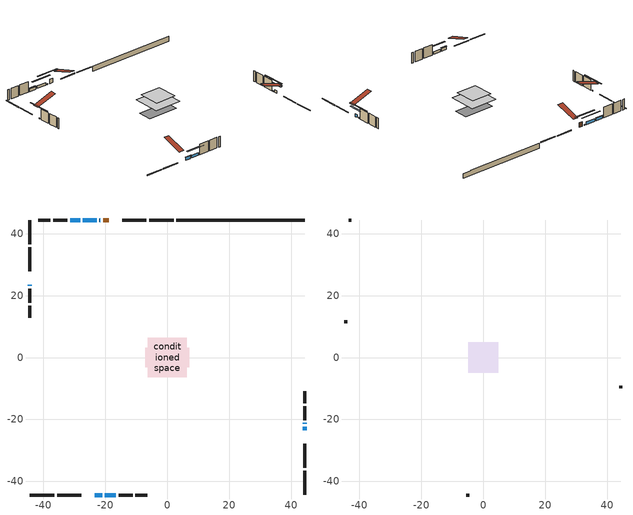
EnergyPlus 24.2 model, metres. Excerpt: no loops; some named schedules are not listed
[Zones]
conditioned space
 floor adiabatic (AdiabaticFloorConstruction): -6.37,-6.37 -6.37,6.37 6.37,6.37 6.37,-6.37 z3.24
 floor foundation (Slab1 construction): -7.18,-3.18 -7.18,3.18 7.18,3.18 7.18,-3.18 z-1.49
 wall outside (RimJoist1 construction): 2.02,44.4 -5.87,44.4 / -44.4,-44.4 -36.52,-44.4 / -44.4,44.4 -44.4,36.52 / 44.4,-44.4 44.4,-36.52 z0.8:1.1
 wall outside (RimJoist2 construction): -6.8,44.4 -14.57,44.4 / -35.59,-44.4 -27.82,-44.4 / -44.4,35.59 -44.4,27.82 / 44.4,-35.59 44.4,-27.82 z0.8:1.1
 wall outside (AdiabaticWallConstruction 1): -18.92,44.4 -20.65,44.4 z0.8:2.83
 wall outside (AdiabaticWallConstruction): 44.4,-23.46 44.4,-22.37 z0.8:2.01; -23.46,-44.4 -21.06,-44.4 z0.8:2.12; 44.4,-21.44 44.4,-21.13 / -21.57,44.4 -21.88,44.4 / -44.4,23.47 -44.4,23.16 z0.8:1.14; -22.81,44.4 -27.23,44.4 z0.8:2.02; -20.13,-44.4 -16.66,-44.4 z0.8:2.08; -28.16,44.4 -31.4,44.4 z0.8:1.99
 wall outside (Wall1 construction): -32.33,44.4 -36.84,44.4 / -15.73,-44.4 -11.22,-44.4 / -44.4,22.23 -44.4,17.72 / 44.4,-20.21 44.4,-15.7 z0.8:5.68
 wall outside (Wall2 construction): -37.77,44.4 -41.64,44.4 / -10.29,-44.4 -6.41,-44.4 / -44.4,16.79 -44.4,12.92 / 44.4,-14.77 44.4,-10.89 z0.8:5.68
 wall foundation (FoundationWall1 construction): 2.95,44.4,-1.49 2.95,44.4,0.8 40.26,44.4,0.8 40.26,44.4,0.73 44.4,44.4,0.73 44.4,44.4,-1.49
 window (WindowConstruction): 44.4,-23.46 44.4,-22.37 z0.8:2.01
 window (WindowConstruction 4): -23.46,-44.4 -21.06,-44.4 z0.8:2.12
 window (WindowConstruction 5): 44.4,-21.44 44.4,-21.14 z0.8:1.13
 window (WindowConstruction 6): -21.57,44.4 -21.88,44.4 z0.8:1.13
 window (WindowConstruction 7): -44.4,23.46 -44.4,23.16 z0.8:1.13
 window (WindowConstruction 1): -22.81,44.4 -27.23,44.4 z0.8:2.02
 window (WindowConstruction 2): -20.13,-44.4 -16.66,-44.4 z0.8:2.08
 window (WindowConstruction 3): -28.16,44.4 -31.4,44.4 z0.8:1.99
 door (Door): -18.92,44.4 -20.65,44.4 z0.8:2.83
 ceiling adiabatic (AdiabaticFloorConstruction): 6.37,-6.37 6.37,6.37 -6.37,6.37 -6.37,-6.37 z3.24
attic - vented
 floor to conditioned space (Floor1 construction Reversed): -4.86,-4.86 -4.86,4.86 4.86,4.86 4.86,-4.86 z5.68
 wall outside (Wall3 construction): -42.57,44.4 -43.47,44.4 / -5.48,-44.4 -4.58,-44.4 / -44.4,11.99 -44.4,11.08 / 44.4,-9.96 44.4,-9.06 z0.8:5.68
 roof outside (Roof1 construction): -17.99,44.4,5.68 -17.99,34.93,8.83 -15.5,34.93,8.83 -15.5,44.4,5.68; -24.39,-44.4,5.68 -24.39,-34.93,8.83 -26.89,-34.93,8.83 -26.89,-44.4,5.68; -44.4,24.39,5.68 -34.93,24.39,8.83 -34.93,26.89,8.83 -44.4,26.89,5.68; 44.4,-24.39,5.68 34.93,-24.39,8.83 34.93,-26.89,8.83 44.4,-26.89,5.68
shading: 44.4,-19.73 44.4,-26.1 44.81,-26.1 44.81,-19.73 z4.65; -20.86,-44.4 -23.66,-44.4 -23.66,-44.81 -20.86,-44.81 z2.32; 44.4,-16.06 44.4,-26.52 44.81,-26.52 44.81,-16.06 z6.21; -26.96,44.4 -16.49,44.4 -16.49,44.81 -26.96,44.81 z6.21; -44.4,18.08 -44.4,28.54 -44.81,28.54 -44.81,18.08 z6.21; -29.87,44.4 -20.17,44.4 -20.17,44.81 -29.87,44.81 z4.66; -14.02,-44.4 -22.77,-44.4 -22.77,-44.81 -14.02,-44.81 z4.72; -31.6,44.4 -27.96,44.4 -27.96,44.81 -31.6,44.81 z2.19
[Building]
Building 1: Terrain=Suburbs
[Site:Location]
Toronto Intl AP_ON: Latitude {deg}=43.68; Longitude {deg}=-79.63; Time Zone {hr}=-5; Elevation {m}=173; Keep Site Location Information=Yes
[Site:GroundTemperature:Shallow]
4.59119, 2.66285, 2.50842, 3.42352, 7.09712, 10.7536, 13.9236, 15.9317, 16.1023, 14.4691, 11.3799, 7.83558
[Site:WaterMainsTemperature]
Calculation Method=Schedule; Temperature Schedule=mains temperature schedule
[Material] Roughness=Rough; Thermal Absorptance=0.9
Name | Thickness {m} | Conductivity {W/m-K} | Density {kg/m3} | Specific Heat {J/kg-K} | Solar Absorptance | Visible Absorptance
asphalt or fiberglass shingles | 0.00635 | 0.162714 | 1121.4 | 1465.45 | 0.4 | 0.4
ceiling loosefill ins | 0.169333 | 0.0480833 | 16.02 | 1046.75 | 0.7 | 0.7
ceiling stud and cavity | 0.1397 | 0.148293 | 65.682 | 1177.47 | 0.7 | 0.7
concrete 4.0 in. | 0.1016 | 1.803125 | 2242.8 | 837.4 | 0.7 | 0.7
concrete 8.0 in. | 0.2032 | 1.803125 | 2242.8 | 837.4 | 0.7 | 0.7
door material | 0.04445 | 0.053851 | 512.64 | 1214.23 | 0.7 | 0.7
exterior vertical ins | 0.0209854 | 0.029427 | 32.04 | 1214.23 | 0.7 | 0.7
floor covering | 0.0127 | 0.0433444 | 54.468 | 1339.84 | 0.6 | 0.6
floor rigid ins; wall rigid ins | 0.512978 | 0.029427 | 32.04 | 1214.23 | 0.7 | 0.7
floor stud and cavity | 0.1397 | 1.75129 | 37.0049 | 1207.88 | 0.7 | 0.7
furniture material conditioned space 1 | 0.1524 | 0.115458 | 640.8 | 1214.23 | 0.6 | 0.6
gypsum board | 0.0127 | 0.160291 | 801 | 837.4 | 0.6 | 0.6
gypsum board 1 | 0.0127 | 0.160291 | 801 | 837.4 | 0.7 | 0.7
osb sheathing 0.5 in. | 0.0127 | 0.115458 | 512.64 | 1214.23 | 0.7 | 0.7
osb sheathing 0.75 in. | 0.01905 | 0.115458 | 512.64 | 1214.23 | 0.7 | 0.7
osb sheathing 2.0 in. | 0.0508 | 0.115458 | 512.64 | 1214.23 | 0.7 | 0.7
rim joist rigid ins | 0.051816 | 0.029427 | 32.04 | 1214.23 | 0.7 | 0.7
rim joist stud and cavity | 0.0508 | 0.0451784 | 125.044 | 1163.47 | 0.6 | 0.6
rim joist stud and cavity 1 | 0.0508 | 0.268173 | 125.044 | 1163.47 | 0.6 | 0.6
wall stud and cavity | 0.1397 | 0.0807104 | 139.0536 | 1170.24 | 0.7 | 0.7
wall stud and cavity 1 | 0.1397 | 0.0924691 | 139.0536 | 1170.24 | 0.7 | 0.7
wall stud and cavity 2 | 0.0889 | 6.9971 | 50.32683 | 1063.81 | 0.6 | 0.6
wall stud and cavity 3 | 0.0889 | 0.380278 | 52.3479 | 1209.89 | 0.7 | 0.7
wall stud and cavity 4 | 0.0889 | 0.391764 | 83.0341 | 1211.67 | 0.7 | 0.7
wood siding | 0.0254 | 0.102417 | 544.68 | 1172.36 | 0.4 | 0.4
wood siding 1 | 0.00254 | 0.102417 | 544.68 | 1172.36 | 0.4 | 0.4
wood siding 2; wood siding 3; wood siding 4 | 0.0254 | 0.102417 | 544.68 | 1172.36 | 0.7 | 0.7
[WindowMaterial:SimpleGlazingSystem]
Name | U-Factor {W/m2-K} | Solar Heat Gain Coefficient
WindowMaterial | 2.92644 | 0.66
WindowMaterial 1 | 2.92587 | 0.66
WindowMaterial 2 | 2.92076 | 0.67
WindowMaterial 3 | 2.927009 | 0.66
WindowMaterial 4 | 2.91679 | 0.67
WindowMaterial 5 | 3.07009 | 0.43
[Construction]
AdiabaticFloorConstruction: floor stud and cavity, floor rigid ins, osb sheathing 0.75 in., floor covering
AdiabaticWallConstruction: wood siding 3, wall rigid ins, wall stud and cavity 3, gypsum board
AdiabaticWallConstruction 1: wood siding 4, wall rigid ins, wall stud and cavity 3, gypsum board
Door: door material
Floor1 construction Reversed: gypsum board, ceiling stud and cavity, ceiling loosefill ins
FoundationWall1 construction: concrete 8.0 in., gypsum board 1
furniture construction conditioned space 1: furniture material conditioned space 1
PartitionWallConstruction: gypsum board, wall stud and cavity 4, gypsum board
RimJoist1 construction: wood siding 2, osb sheathing 2.0 in., rim joist stud and cavity
RimJoist2 construction: wood siding 2, rim joist rigid ins, osb sheathing 2.0 in., rim joist stud and cavity 1
Roof1 construction: asphalt or fiberglass shingles
Slab1 construction: concrete 4.0 in.
Wall1 construction: wood siding, osb sheathing 0.5 in., wall stud and cavity, gypsum board
Wall2 construction: wood siding, osb sheathing 0.5 in., wall stud and cavity 1, gypsum board
Wall3 construction: wood siding 1, wall stud and cavity 2
WindowConstruction: WindowMaterial
WindowConstruction 1: WindowMaterial 1
WindowConstruction 2: WindowMaterial 2
WindowConstruction 3: WindowMaterial 3
WindowConstruction 4: WindowMaterial 4
WindowConstruction 5; WindowConstruction 6; WindowConstruction 7: WindowMaterial 5
[Zone] Multiplier=1; Part of Total Floor Area=Yes
Name | Volume {m3}
attic - vented | 48.4783
conditioned space | 654.2
[Space]
Name | Zone | Volume {m3}
attic - vented 1 | attic - vented | 48.4783
conditioned space 1 | conditioned space | 654.2
[ZoneInfiltration:EffectiveLeakageArea]
infil attic - vented 1: Zone or Space=attic - vented 1; Schedule=Always On Discrete; Effective Air Leakage Area {cm2}=3913.66; Stack Coefficient=0.000558689; Wind Coefficient=1.597e-05
[ZoneMixing]
whole house fan mix: Zone or Space=attic - vented; Schedule=Always On Continuous; Design Flow Rate Calculation Method=Flow/Zone; Design Flow Rate {m3/s}=0; Source Zone or Space=conditioned space
[SurfaceProperty:ExposedFoundationPerimeter]
Slab1: Exposed Perimeter Calculation Method=TotalExposedPerimeter; Total Exposed Perimeter {m}=41.454
[InternalMass] Zone or ZoneList=conditioned space; Space or SpaceList=conditioned space 1
Name | Construction | Surface Area {m2}
furniture mass conditioned space 1 | furniture construction conditioned space 1 | 101.488
partition wall mass | PartitionWallConstruction | 253.72
[Lights]
interior lighting: Zone or ZoneList or Space or SpaceList=conditioned space 1; Schedule=interior lighting schedule; Design Level Calculation Method=LightingLevel; Lighting Level {W}=343.2; Return Air Fraction=0; Fraction Radiant=0.6; Fraction Visible=0.2; Fraction Replaceable=1
[People]
occupants: Zone or ZoneList or Space or SpaceList=conditioned space 1; Number of People Schedule=occupants schedule; Number of People Calculation Method=People; Number of People=3; Fraction Radiant=0.314171; Sensible Heat Fraction=0.56303; Activity Level Schedule=occupants activity schedule; Carbon Dioxide Generation Rate {m3/s-W}=0; Enable ASHRAE 55 Comfort Warnings=No; Mean Radiant Temperature Calculation Type=EnclosureAveraged
[ElectricEquipment] Zone or ZoneList or Space or SpaceList=conditioned space 1; Design Level Calculation Method=EquipmentLevel
Name | Schedule | Design Level {W} | Fraction Latent | Fraction Radiant | Fraction Lost
clothes dryer | clothes dryer schedule | 140.772 | 0.015 | 0.081 | 0.85
clothes washer | clothes washer schedule | 32.1985 | 0.03 | 0.162 | 0.7
cooking range | cooking range schedule | 215.147 | 0.08 | 0.432 | 0.2
dishwasher | dishwasher schedule | 66.8632 | 0.3 | 0.18 | 0.4
fridge | fridge schedule | 72.9452 | 0 | 0.6 | 0
mech vent bath fan 0 | mech vent bath fan 0 schedule | 50.2 | 0 | 0 | 1
mech vent bath fan 1 | mech vent bath fan 1 schedule | 50.2 | 0 | 0 | 1
mech vent house fan | mech vent house fan schedule | 0 | 0 | 0 | 1
mech vent house fan cfis | mech vent house fan cfis schedule | 0 | 0 | 0 | 0
mech vent range fan 0 | mech vent range fan 0 schedule | 57 | 0 | 0 | 1
misc plug loads | misc plug loads schedule | 494.7 | 0.045 | 0.513 | 0.1
whole house fan | Always On Discrete | 0 | 0 | 0 | 1
[OtherEquipment] Zone or ZoneList or Space or SpaceList=conditioned space 1; Design Level Calculation Method=EquipmentLevel
Name | Fuel Type | Schedule | Design Level {W} | Fraction Latent | Fraction Radiant | Fraction Lost
clothes dryer 1 | Electricity | clothes dryer schedule | 0 | 0.015 | 0.081 | 0.85
cooking range 1 | Electricity | cooking range schedule | 0 | 0.08 | 0.432 | 0.2
general water use latent | None | general water use schedule | 62.594 | 1 | 0 | 0
general water use sensible | None | general water use schedule | -61.6891 | 0 | 0.6 | 0
mech vent house fan latent load | None | Always On Discrete | 0 | 1 | 0 | 0
mech vent house fan sensible load | None | Always On Discrete | 0 | 0 | 0 | 0
water heater energy adjustment1 | NaturalGas | Always On Discrete | 0.01 | 0 | 0 | 1
[ZoneInfiltration:DesignFlowRate] Zone or ZoneList or Space or SpaceList=conditioned space 1; Schedule=Always On Discrete; Design Flow Rate Calculation Method=Flow/Zone; Design Flow Rate {m3/s}=0
infil flow; natural vent flow; whole house fan flow
[AvailabilityManager:Scheduled]
central ac and furnace airloop Availability Manager: Schedule=Always On Discrete
[Foundation:Kiva]
Foundation Kiva 1: Initial Indoor Air Temperature {C}=18; Wall Height Above Grade {m}=0.799978; Wall Depth Below Slab {m}=0.2032; Custom Block Material Name 1=exterior vertical ins; Custom Block Depth 1 {m}=2.28999; Custom Block X Position 1 {m}=0.2159; Custom Block Z Position 1 {m}=0
[Foundation:Kiva:Settings]
Soil Conductivity {W/m-K}=0.849921; Soil Density {kg/m3}=1842.3; Soil Specific Heat {J/kg-K}=418.7; Ground Solar Absorptivity=0.9; Ground Thermal Absorptivity=0.9; Ground Surface Roughness {m}=0.03; Far-Field Width {m}=40; Deep-Ground Boundary Condition=ZeroFlux; Deep-Ground Depth {m}=40; Minimum Cell Dimension {m}=0.2; Maximum Cell Growth Coefficient=3; Simulation Timestep=Timestep
[Exterior:Lights]
exterior lighting: Schedule=exterior lighting schedule; Design Level {W}=75.6
[EnergyManagementSystem:GlobalVariable]
central_ac_and_furnace_airloop_Fan_RTF
infil_program_Qfan
infil_program_Qinf
natural_vent_program_Qnv
natural_vent_program_Qwhf
[EnergyManagementSystem:Sensor]
Name | Output:Variable or Output:Meter Index Key | Output:Variable or Output:Meter
airflow_gain | infil flow | Infiltration Sensible Heat Gain Energy
airflow_gain_1 | natural vent flow | Infiltration Sensible Heat Gain Energy
airflow_gain_2 | whole house fan flow | Infiltration Sensible Heat Gain Energy
airflow_loss | infil flow | Infiltration Sensible Heat Loss Energy
airflow_loss_1 | natural vent flow | Infiltration Sensible Heat Loss Energy
airflow_loss_2 | whole house fan flow | Infiltration Sensible Heat Loss Energy
clg_load_cond |  | Cooling:EnergyTransfer:Zone:CONDITIONED SPACE
clg_sp_s; clg_sp_s_1 | cooling setpoint | Schedule Value
clothes_dryer_exhaust_0_sch_s | clothes dryer exhaust 0 schedule | Schedule Value
cool_season | cooling season schedule | Schedule Value
htg_load_cond |  | Heating:EnergyTransfer:Zone:CONDITIONED SPACE
htg_sp_s; htg_sp_s_1 | heating setpoint | Schedule Value
ig_ee_conv | clothes dryer | Electric Equipment Convective Heating Energy
ig_ee_conv_2 | cooking range | Electric Equipment Convective Heating Energy
ig_ee_conv_4 | fridge | Electric Equipment Convective Heating Energy
ig_ee_conv_5 | misc plug loads | Electric Equipment Convective Heating Energy
ig_ee_conv_6 | whole house fan | Electric Equipment Convective Heating Energy
ig_ee_rad | clothes dryer | Electric Equipment Radiant Heating Energy
ig_ee_rad_2 | cooking range | Electric Equipment Radiant Heating Energy
ig_ee_rad_4 | fridge | Electric Equipment Radiant Heating Energy
ig_ee_rad_5 | misc plug loads | Electric Equipment Radiant Heating Energy
ig_ee_rad_6 | whole house fan | Electric Equipment Radiant Heating Energy
ig_lgt_conv | interior lighting | Lights Convective Heating Energy
ig_lgt_rad | interior lighting | Lights Radiant Heating Energy
ig_lgt_vis | interior lighting | Lights Visible Radiation Heating Energy
ig_oe_conv | clothes dryer 1 | Other Equipment Convective Heating Energy
ig_oe_conv_1 | cooking range 1 | Other Equipment Convective Heating Energy
ig_oe_conv_2 | general water use latent | Other Equipment Convective Heating Energy
ig_oe_conv_3 | general water use sensible | Other Equipment Convective Heating Energy
ig_oe_conv_4 | water heater energy adjustment1 | Other Equipment Convective Heating Energy
ig_oe_rad | clothes dryer 1 | Other Equipment Radiant Heating Energy
ig_oe_rad_1 | cooking range 1 | Other Equipment Radiant Heating Energy
ig_oe_rad_2 | general water use latent | Other Equipment Radiant Heating Energy
ig_oe_rad_3 | general water use sensible | Other Equipment Radiant Heating Energy
ig_oe_rad_4 | water heater energy adjustment1 | Other Equipment Radiant Heating Energy
ig_ppl_conv | occupants | People Convective Heating Energy
ig_ppl_rad | occupants | People Radiant Heating Energy
im_conv | furniture mass conditioned space 1 | Surface Inside Face Convection Heat Gain Energy
im_conv_1 | partition wall mass | Surface Inside Face Convection Heat Gain Energy
im_ig | furniture mass conditioned space 1 | Surface Inside Face Internal Gains Radiation Heat Gain Energy
im_ig_1 | partition wall mass | Surface Inside Face Internal Gains Radiation Heat Gain Energy
im_lgt | furniture mass conditioned space 1 | Surface Inside Face Lights Radiation Heat Gain Energy
im_lgt_1 | partition wall mass | Surface Inside Face Lights Radiation Heat Gain Energy
im_sol | furniture mass conditioned space 1 | Surface Inside Face Solar Radiation Heat Gain Energy
im_sol_1 | partition wall mass | Surface Inside Face Solar Radiation Heat Gain Energy
im_surf | furniture mass conditioned space 1 | Surface Inside Face Net Surface Thermal Radiation Heat Gain Energy
im_surf_1 | partition wall mass | Surface Inside Face Net Surface Thermal Radiation Heat Gain Energy
mech_vent_bath_fan_0_sch_s | mech vent bath fan 0 schedule | Schedule Value
mech_vent_bath_fan_1_sch_s | mech vent bath fan 1 schedule | Schedule Value
mech_vent_range_fan_0_sch_s | mech vent range fan 0 schedule | Schedule Value
mv_conv | mech vent bath fan 0 | Electric Equipment Convective Heating Energy
mv_conv_1 | mech vent bath fan 1 | Electric Equipment Convective Heating Energy
mv_conv_2 | mech vent house fan | Electric Equipment Convective Heating Energy
mv_conv_3 | mech vent house fan cfis | Electric Equipment Convective Heating Energy
mv_conv_4 | mech vent range fan 0 | Electric Equipment Convective Heating Energy
mv_conv_5 | mech vent house fan latent load | Other Equipment Convective Heating Energy
mv_conv_6 | mech vent house fan sensible load | Other Equipment Convective Heating Energy
mv_rad | mech vent bath fan 0 | Electric Equipment Radiant Heating Energy
mv_rad_1 | mech vent bath fan 1 | Electric Equipment Radiant Heating Energy
mv_rad_2 | mech vent house fan | Electric Equipment Radiant Heating Energy
mv_rad_3 | mech vent house fan cfis | Electric Equipment Radiant Heating Energy
mv_rad_4 | mech vent range fan 0 | Electric Equipment Radiant Heating Energy
mv_rad_5 | mech vent house fan latent load | Other Equipment Radiant Heating Energy
mv_rad_6 | mech vent house fan sensible load | Other Equipment Radiant Heating Energy
natural_vent_s | natural vent schedule | Schedule Value
out_pb_s |  | Site Outdoor Air Barometric Pressure
out_wt_s |  | Site Outdoor Air Humidity Ratio
site_vw_s |  | Site Wind Speed
ss_back_out | Window1 | Surface Window Shortwave from Zone Back Out Window Heat Transfer Rate
ss_back_out_1 | Window12 | Surface Window Shortwave from Zone Back Out Window Heat Transfer Rate
ss_back_out_2 | Window14 | Surface Window Shortwave from Zone Back Out Window Heat Transfer Rate
ss_back_out_3 | Window15 | Surface Window Shortwave from Zone Back Out Window Heat Transfer Rate
ss_back_out_4 | Window16 | Surface Window Shortwave from Zone Back Out Window Heat Transfer Rate
ss_back_out_5 | Window2 | Surface Window Shortwave from Zone Back Out Window Heat Transfer Rate
ss_back_out_6 | Window6 | Surface Window Shortwave from Zone Back Out Window Heat Transfer Rate
ss_back_out_7 | Window9 | Surface Window Shortwave from Zone Back Out Window Heat Transfer Rate
ss_conv | Door1 | Surface Inside Face Convection Heat Gain Energy
ss_conv_1 | Window1 | Surface Inside Face Convection Heat Gain Energy
ss_conv_2 | Window12 | Surface Inside Face Convection Heat Gain Energy
ss_conv_3 | Window14 | Surface Inside Face Convection Heat Gain Energy
ss_conv_4 | Window15 | Surface Inside Face Convection Heat Gain Energy
ss_conv_5 | Window16 | Surface Inside Face Convection Heat Gain Energy
ss_conv_6 | Window2 | Surface Inside Face Convection Heat Gain Energy
ss_conv_7 | Window6 | Surface Inside Face Convection Heat Gain Energy
ss_conv_8 | Window9 | Surface Inside Face Convection Heat Gain Energy
ss_ig | Door1 | Surface Inside Face Internal Gains Radiation Heat Gain Energy
ss_ig_1 | Window1 | Surface Inside Face Internal Gains Radiation Heat Gain Energy
ss_ig_2 | Window12 | Surface Inside Face Internal Gains Radiation Heat Gain Energy
ss_ig_3 | Window14 | Surface Inside Face Internal Gains Radiation Heat Gain Energy
ss_ig_4 | Window15 | Surface Inside Face Internal Gains Radiation Heat Gain Energy
ss_ig_5 | Window16 | Surface Inside Face Internal Gains Radiation Heat Gain Energy
ss_ig_6 | Window2 | Surface Inside Face Internal Gains Radiation Heat Gain Energy
ss_ig_7 | Window6 | Surface Inside Face Internal Gains Radiation Heat Gain Energy
ss_ig_8 | Window9 | Surface Inside Face Internal Gains Radiation Heat Gain Energy
ss_lgt | Door1 | Surface Inside Face Lights Radiation Heat Gain Energy
ss_sol | Door1 | Surface Inside Face Solar Radiation Heat Gain Energy
ss_surf | Door1 | Surface Inside Face Net Surface Thermal Radiation Heat Gain Energy
ss_surf_1 | Window1 | Surface Inside Face Net Surface Thermal Radiation Heat Gain Energy
ss_surf_2 | Window12 | Surface Inside Face Net Surface Thermal Radiation Heat Gain Energy
ss_surf_3 | Window14 | Surface Inside Face Net Surface Thermal Radiation Heat Gain Energy
ss_surf_4 | Window15 | Surface Inside Face Net Surface Thermal Radiation Heat Gain Energy
ss_surf_5 | Window16 | Surface Inside Face Net Surface Thermal Radiation Heat Gain Energy
ss_surf_6 | Window2 | Surface Inside Face Net Surface Thermal Radiation Heat Gain Energy
ss_surf_7 | Window6 | Surface Inside Face Net Surface Thermal Radiation Heat Gain Energy
ss_surf_8 | Window9 | Surface Inside Face Net Surface Thermal Radiation Heat Gain Energy
ss_trans_in | Window1 | Surface Window Transmitted Solar Radiation Rate
ss_trans_in_1 | Window12 | Surface Window Transmitted Solar Radiation Rate
ss_trans_in_2 | Window14 | Surface Window Transmitted Solar Radiation Rate
ss_trans_in_3 | Window15 | Surface Window Transmitted Solar Radiation Rate
ss_trans_in_4 | Window16 | Surface Window Transmitted Solar Radiation Rate
ss_trans_in_5 | Window2 | Surface Window Transmitted Solar Radiation Rate
ss_trans_in_6 | Window6 | Surface Window Transmitted Solar Radiation Rate
ss_trans_in_7 | Window9 | Surface Window Transmitted Solar Radiation Rate
ss_trans_out | Window1 | Surface Inside Face Initial Transmitted Diffuse Transmitted Out Window Solar Radiation Rate
ss_trans_out_1 | Window12 | Surface Inside Face Initial Transmitted Diffuse Transmitted Out Window Solar Radiation Rate
ss_trans_out_2 | Window14 | Surface Inside Face Initial Transmitted Diffuse Transmitted Out Window Solar Radiation Rate
ss_trans_out_3 | Window15 | Surface Inside Face Initial Transmitted Diffuse Transmitted Out Window Solar Radiation Rate
ss_trans_out_4 | Window16 | Surface Inside Face Initial Transmitted Diffuse Transmitted Out Window Solar Radiation Rate
ss_trans_out_5 | Window2 | Surface Inside Face Initial Transmitted Diffuse Transmitted Out Window Solar Radiation Rate
ss_trans_out_6 | Window6 | Surface Inside Face Initial Transmitted Diffuse Transmitted Out Window Solar Radiation Rate
ss_trans_out_7 | Window9 | Surface Inside Face Initial Transmitted Diffuse Transmitted Out Window Solar Radiation Rate
s_conv | Floor1 | Surface Inside Face Convection Heat Gain Energy
s_conv_1 | FoundationWall1 | Surface Inside Face Convection Heat Gain Energy
s_conv_10 | RimJoist2:270 | Surface Inside Face Convection Heat Gain Energy
s_conv_11 | RimJoist2:90 | Surface Inside Face Convection Heat Gain Energy
s_conv_12 | Slab1 | Surface Inside Face Convection Heat Gain Energy
s_conv_13 | Wall1:0 | Surface Inside Face Convection Heat Gain Energy
s_conv_14 | Wall1:180 | Surface Inside Face Convection Heat Gain Energy
s_conv_15 | Wall1:270 | Surface Inside Face Convection Heat Gain Energy
s_conv_16 | Wall1:90 | Surface Inside Face Convection Heat Gain Energy
s_conv_17 | Wall2:0 | Surface Inside Face Convection Heat Gain Energy
s_conv_18 | Wall2:180 | Surface Inside Face Convection Heat Gain Energy
s_conv_19 | Wall2:270 | Surface Inside Face Convection Heat Gain Energy
s_conv_2 | inferred conditioned ceiling | Surface Inside Face Convection Heat Gain Energy
s_conv_20 | Wall2:90 | Surface Inside Face Convection Heat Gain Energy
s_conv_3 | inferred conditioned floor | Surface Inside Face Convection Heat Gain Energy
s_conv_4 | RimJoist1:0 | Surface Inside Face Convection Heat Gain Energy
s_conv_5 | RimJoist1:180 | Surface Inside Face Convection Heat Gain Energy
s_conv_6 | RimJoist1:270 | Surface Inside Face Convection Heat Gain Energy
s_conv_7 | RimJoist1:90 | Surface Inside Face Convection Heat Gain Energy
s_conv_8 | RimJoist2:0 | Surface Inside Face Convection Heat Gain Energy
s_conv_9 | RimJoist2:180 | Surface Inside Face Convection Heat Gain Energy
s_ig | Floor1 | Surface Inside Face Internal Gains Radiation Heat Gain Energy
s_ig_1 | FoundationWall1 | Surface Inside Face Internal Gains Radiation Heat Gain Energy
s_ig_10 | RimJoist2:270 | Surface Inside Face Internal Gains Radiation Heat Gain Energy
s_ig_11 | RimJoist2:90 | Surface Inside Face Internal Gains Radiation Heat Gain Energy
s_ig_12 | Slab1 | Surface Inside Face Internal Gains Radiation Heat Gain Energy
s_ig_13 | Wall1:0 | Surface Inside Face Internal Gains Radiation Heat Gain Energy
s_ig_14 | Wall1:180 | Surface Inside Face Internal Gains Radiation Heat Gain Energy
s_ig_15 | Wall1:270 | Surface Inside Face Internal Gains Radiation Heat Gain Energy
s_ig_16 | Wall1:90 | Surface Inside Face Internal Gains Radiation Heat Gain Energy
s_ig_17 | Wall2:0 | Surface Inside Face Internal Gains Radiation Heat Gain Energy
s_ig_18 | Wall2:180 | Surface Inside Face Internal Gains Radiation Heat Gain Energy
s_ig_19 | Wall2:270 | Surface Inside Face Internal Gains Radiation Heat Gain Energy
s_ig_2 | inferred conditioned ceiling | Surface Inside Face Internal Gains Radiation Heat Gain Energy
s_ig_20 | Wall2:90 | Surface Inside Face Internal Gains Radiation Heat Gain Energy
s_ig_3 | inferred conditioned floor | Surface Inside Face Internal Gains Radiation Heat Gain Energy
s_ig_4 | RimJoist1:0 | Surface Inside Face Internal Gains Radiation Heat Gain Energy
s_ig_5 | RimJoist1:180 | Surface Inside Face Internal Gains Radiation Heat Gain Energy
s_ig_6 | RimJoist1:270 | Surface Inside Face Internal Gains Radiation Heat Gain Energy
s_ig_7 | RimJoist1:90 | Surface Inside Face Internal Gains Radiation Heat Gain Energy
s_ig_8 | RimJoist2:0 | Surface Inside Face Internal Gains Radiation Heat Gain Energy
s_ig_9 | RimJoist2:180 | Surface Inside Face Internal Gains Radiation Heat Gain Energy
s_lgt | Floor1 | Surface Inside Face Lights Radiation Heat Gain Energy
